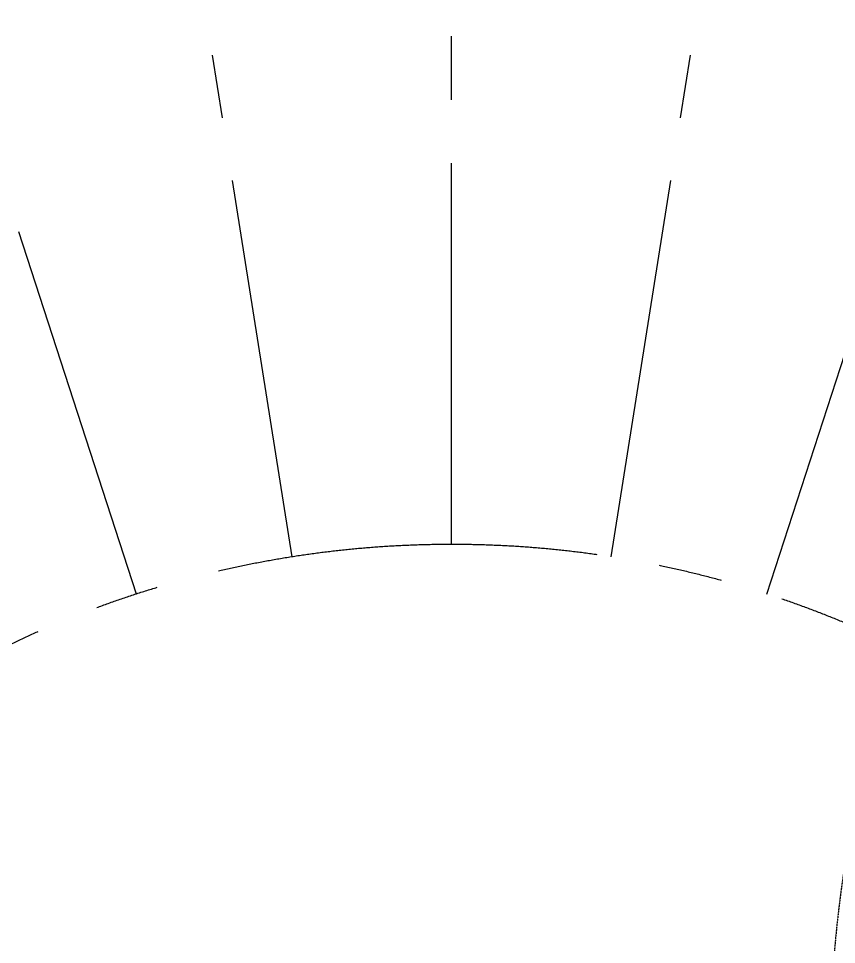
# Model space of a CAD drawing. Extents: x 104132 to 3338343, y -1228862 to 1409848.
# Drawn here: x 206490 to 218762, y 106021 to 119913 of the extents above; entities that cross this region are included whole.
import ezdxf

# ---------------------------------------------------------------- set-up
doc = ezdxf.new("R2010")
doc.units = 0
for name, pattern in [('CENTER', [50.8, 31.75, -6.35, 6.35, -6.35]), ('CENTER2', [28.575, 19.05, -3.175, 3.175, -3.175]), ('DASH', [0.35, 0.25, -0.1])]:
    doc.linetypes.add(name, pattern=pattern)
for name, color, linetype in [('#标注', 8, 'Continuous'), ('#轴线', 8, 'CENTER2'), ('A-FLOR-OVHD', 8, 'DASH'), ('A-GLAZ', 8, 'Continuous'), ('A-ROOF-DRAN', 8, 'Continuous'), ('dim', 8, 'Continuous'), ('DOTE', 8, 'CENTER')]:
    doc.layers.add(name, color=color, linetype=linetype)
doc.layers.add('结构板边线', color=8, linetype='Continuous', plot=False)

# ---------------------------------------------------------------- blocks, each defined once
blk = doc.blocks.new('轴网20240313')
at = {"layer": '#标注', "ltscale": 300}
blk.add_circle((571467.9, -147345.9), 64700, dxfattribs=at)
at = {"layer": '#轴线', "ltscale": 300}
for p, q in [((571467.9, -132045.9), (571467.9, -79645.9)), ((569074.4, -132234.3), (560877.2, -80479.4)), ((573861.3, -132234.3), (582058.5, -80479.4)), ((566739.9, -132794.7), (550547.4, -82959.4)), ((576195.8, -132794.7), (592388.3, -82959.4))]:
    blk.add_line(p, q, dxfattribs=at)
for radius in [64700, 63300, 57500, 53700, 44100, 34500, 24900, 15300]:
    blk.add_circle((571467.9, -147345.9), radius, dxfattribs=at)
blk = doc.blocks.new('A$Cd9e584bd')
at = {"layer": 'A-FLOR-OVHD', "ltscale": 5}
blk.add_lwpolyline([(17328, -53041, 0.683049), (19906, -7471, -0.431954), (11500, 17355, 0.480345), (-2084, 48900, 0.282623), (-41296, 37527)], format="xyb", dxfattribs=at)
blk.add_lwpolyline([(17859, -9338, -0.491558), (8685, 17650, 0.529409), (-3822, 48276, 0.308031), (-46526, 30806, 0.003255), (-46923, 30198, 0.451416), (-43732, 18941, -0.504114), (-37341, -14213, 0.431774), (-35254, -43253, 0.257237), (17725, -52910, 0.71729)], format="xyb", close=True, dxfattribs=at)
blk.add_circle((0, 0), 65000, dxfattribs=at)
at = {"layer": 'A-GLAZ'}
for radius in [23100, 22950, 22800]:
    blk.add_arc((-7922, 27689), radius, 331.983, 74.6112, dxfattribs=at)
at = {"layer": 'A-ROOF-DRAN'}
for points in [[(-40305, 44536, 0.38455), (-35251, 43908, -0.223394), (-1872, 49672, -0.480345), (12206, 16979, 0.431954), (20239, -6743, -0.191209), (33156, -20221, 0.310437), (47154, -29442, 0.310437)], [(-41061, 43882, 0.38455), (-34678, 43089, -0.223394), (-2137, 48707, -0.480345), (11323, 17449, 0.431954), (19823, -7653, -0.191209), (32229, -20598, 0.20502), (41068, -29343, 0.177552)]]:
    blk.add_lwpolyline(points, format="xyb", dxfattribs=at)
at = {"layer": '结构板边线', "ltscale": 2}
blk.add_lwpolyline([(48650, -29337, 0.294882), (60991, -19059, 0.739113), (-39797, 49994, 0.96959), (-35251, 43908, -0.223394), (-1872, 49672, -0.480345), (12206, 16979, 0.431954), (20239, -6743, -0.191209), (33156, -20221, 0.310437), (47154, -29442, 0.310437)], format="xyb", dxfattribs=at)

msp = doc.modelspace()

# ---------------------------------------------------------------- block references
at = {"layer": 'dim', "ltscale": 300}
msp.add_blockref('A$Cd9e584bd', (212988, 96727), dxfattribs=at)
at = {"layer": 'DOTE'}
msp.add_blockref('轴网20240313', (-358480, 244073), dxfattribs=at)

doc.saveas('drawing.dxf')
